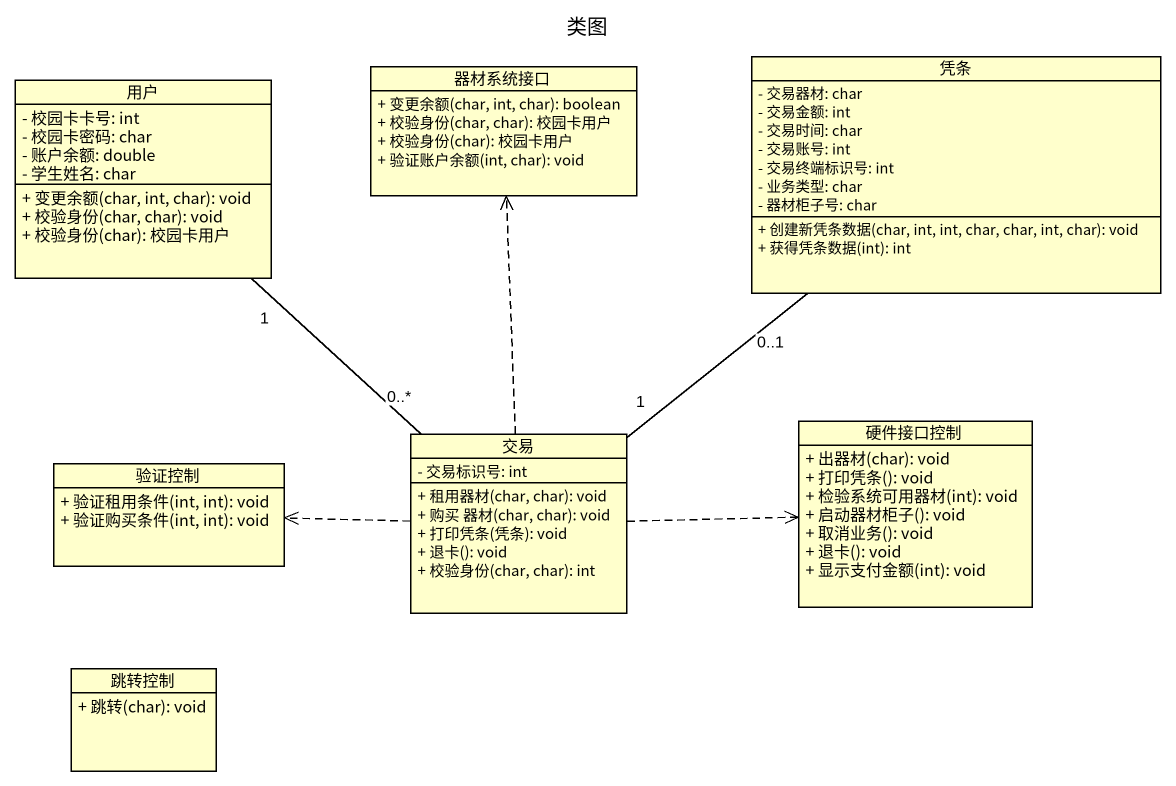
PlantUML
@startuml
title 类图
hide circle
hide empty members
skinparam classAttributeIconSize 0
class 器材系统接口 {
  + 变更余额(char, int, char): boolean
  + 校验身份(char, char): 校园卡用户
  + 校验身份(char): 校园卡用户
  + 验证账户余额(int, char): void
}
class 凭条 {
  - 交易器材: char
  - 交易金额: int
  - 交易时间: char
  - 交易账号: int
  - 交易终端标识号: int
  - 业务类型: char
  - 器材柜子号: char
  + 创建新凭条数据(char, int, int, char, char, int, char): void
  + 获得凭条数据(int): int
}
class 用户 {
  - 校园卡卡号: int
  - 校园卡密码: char
  - 账户余额: double
  - 学生姓名: char
  + 变更余额(char, int, char): void
  + 校验身份(char, char): void
  + 校验身份(char): 校园卡用户
}
class 验证控制 {
  + 验证租用条件(int, int): void
  + 验证购买条件(int, int): void
}
class 交易 {
  - 交易标识号: int
  + 租用器材(char, char): void
  + 购买 器材(char, char): void
  + 打印凭条(凭条): void
  + 退卡(): void
  + 校验身份(char, char): int
}
class 硬件接口控制 {
  + 出器材(char): void
  + 打印凭条(): void
  + 检验系统可用器材(int): void
  + 启动器材柜子(): void
  + 取消业务(): void
  + 退卡(): void
  + 显示支付金额(int): void
}
class 跳转控制 {
  + 跳转(char): void
}
交易 .up.> 器材系统接口
交易 "1" -up- "0..1" 凭条
交易 "0..*" -up- "1" 用户
交易 .left.> 验证控制
交易 .right.> 硬件接口控制
@enduml
